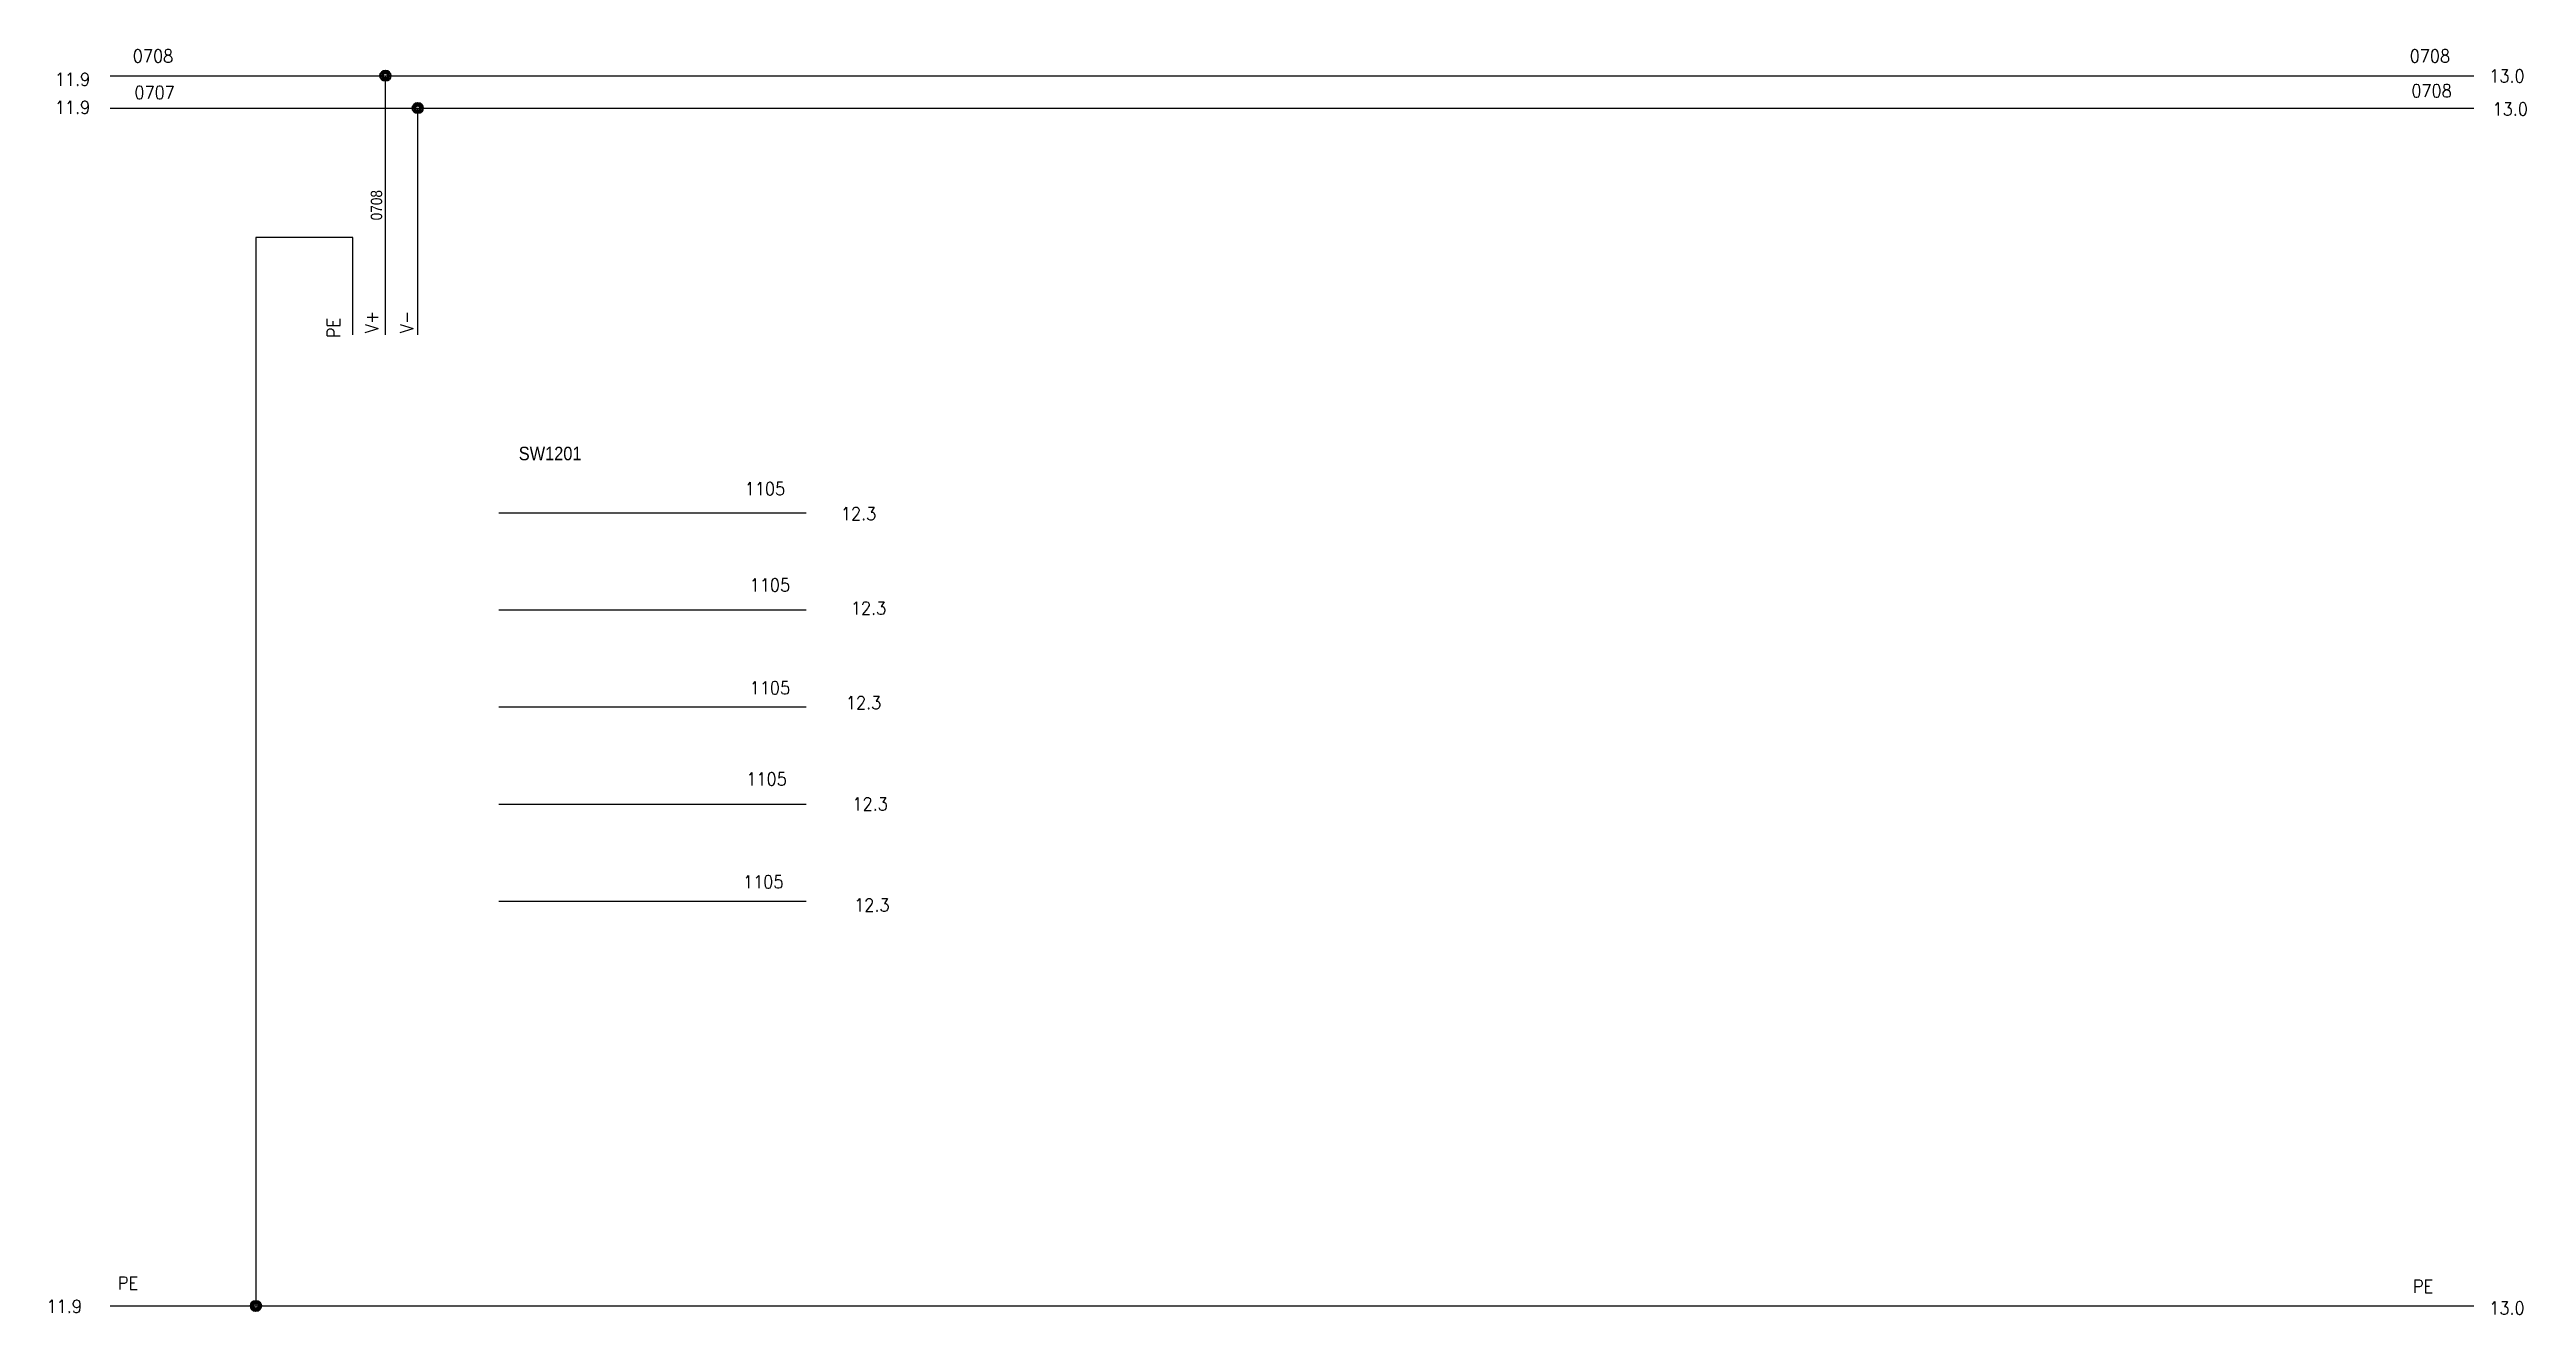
# Model space of a CAD drawing. Header units: millimetres. Extents: x 18 to 401, y 69 to 264.
import ezdxf
from ezdxf.enums import TextEntityAlignment as Align

# ---------------------------------------------------------------- set-up
doc = ezdxf.new("R2010")
doc.units = ezdxf.units.MM
doc.layers.get('0').update_dxf_attribs({"linetype": 'CONTINUOUS'})
doc.styles.add('Caddy_Vectorfont1p', font='Caddy_Vectorfont1p')
doc.styles.get("Standard").update_dxf_attribs({"font": 'standard'})

msp = doc.modelspace()

# ---------------------------------------------------------------- linework, layer by layer
at = {"linetype": 'CONTINUOUS', "lineweight": 25}
for p, q in [((27.5, 260), (70, 260)), ((70, 260), (392.5, 260)), ((70, 220), (70, 260)), ((27.5, 255), (75, 255)), ((75, 220), (75, 255)), ((75, 255), (392.5, 255)), ((65, 235), (50, 235)), ((50, 235), (50, 70)), ((65, 220), (65, 235)), ((87.5, 192.5), (135, 192.5)), ((87.5, 177.5), (135, 177.5)), ((87.5, 162.5), (135, 162.5)), ((87.5, 147.5), (135, 147.5)), ((87.5, 132.5), (135, 132.5)), ((27.5, 70), (50, 70)), ((50, 70), (392.5, 70))]:
    msp.add_line(p, q, dxfattribs=at)
at = {"lineweight": 40}
for centre, radius in [((70, 260), 0.8), ((70, 260), 0.6), ((70, 260), 0.4), ((75, 255), 0.8), ((75, 255), 0.6), ((75, 255), 0.4), ((50, 70), 0.8), ((50, 70), 0.6), ((50, 70), 0.4)]:
    msp.add_circle(centre, radius, dxfattribs=at)

# ---------------------------------------------------------------- texts
at = {"lineweight": 25, "style": 'Caddy_Vectorfont1p', "width": 0.9}
msp.add_text('0708', height=1.75, rotation=90, dxfattribs=at).set_placement((69.5, 240), align=Align.CENTER)
msp.add_text('SW1201', height=2.1, dxfattribs=at).set_placement((90.6, 200.6))
at = {"char_height": 2, "attachment_point": 1}
for s, insert, width in [('0708', (30.99, 264.04), 5.5556), ('0708', (382.61, 264.04), 5.5556), ('11.9', (18.95, 260.45), 3.7778), ('13.0', (394.9, 260.96), 4.2222), ('0707', (31.24, 258.4), 5.5556), ('0708', (382.87, 258.66), 5.5556), ('11.9', (18.95, 256.1), 3.7778), ('13.0', (395.42, 255.84), 4.2222), ('1105', (125.49, 197.2), 4.6667), ('12.3', (140.34, 193.35), 4.2222), ('1105', (126.26, 182.34), 4.6667), ('12.3', (141.88, 178.76), 4.2222), ('1105', (126.26, 166.46), 4.6667), ('12.3', (141.11, 164.16), 4.2222), ('1105', (125.74, 152.38), 4.6667), ('12.3', (142.13, 148.54), 4.2222), ('1105', (125.23, 136.5), 4.6667), ('12.3', (142.39, 132.92), 4.2222), ('PE', (28.68, 74.52), 2.6667), ('PE', (383.12, 74.01), 2.6667), ('11.9', (17.67, 70.94), 3.7778), ('13.0', (394.9, 70.68), 4.2222)]:
    msp.add_mtext(s, dxfattribs=dict(at, insert=insert, width=width))
at = {"char_height": 2, "attachment_point": 1, "rotation": 90}
for s, insert, width in [('PE', (61, 219.49), 2.6667), ('V+', (66.89, 220.26), 2.8889), ('V-', (72.27, 220.26), 2.8889)]:
    msp.add_mtext(s, dxfattribs=dict(at, insert=insert, width=width))

doc.saveas('drawing.dxf')
